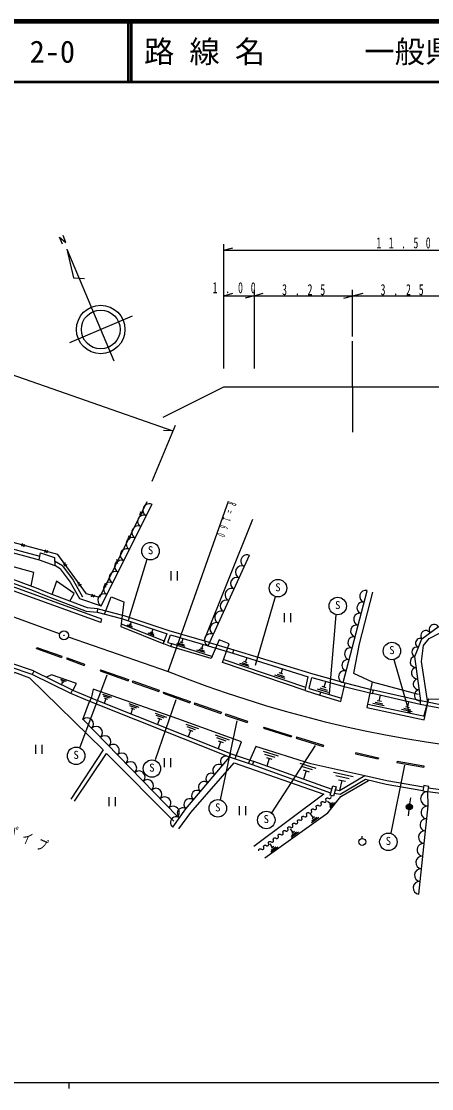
# Model space of a CAD drawing. Units: millimetres, scale not verified. Extents: x 40000 to 680000, y 20000 to 380000.
# Drawn here: x 160144 to 227845, y 204000 to 380000 of the extents above; entities that cross this region are included whole.
import ezdxf
from ezdxf.enums import TextEntityAlignment as Align

# ---------------------------------------------------------------- set-up
doc = ezdxf.new("R2010")
doc.units = ezdxf.units.MM
doc.header["$LTSCALE"] = 1000
for name, color, linetype, lineweight in [('M-BGD', 7, 'Continuous', 25), ('M-TTL', 2, 'Continuous', 140), ('M-TTL-BAND', 7, 'Continuous', 25), ('M-TTL-LINE', 7, 'Continuous', 50)]:
    doc.layers.add(name, color=color, linetype=linetype, lineweight=lineweight)
doc.layers.add('M-TTL-TXT', color=7, linetype='Continuous')
doc.styles.add('ＭＳ ゴシック', font='')
doc.styles.get('ＭＳ ゴシック').set_extended_font_data('MS Gothic')

msp = doc.modelspace()

# ---------------------------------------------------------------- linework, layer by layer
at = {"layer": 'M-BGD'}
for p, q in [((193554, 322747), (193554, 343247)), ((167642, 342454), (168773, 337721)), ((167642, 342454), (175425, 324030)), ((193554, 342247), (195054, 342667)), ((193554, 342247), (251054, 342247)), ((111617, 338137), (185133, 312452)), ((168773, 337721), (170558, 337606)), ((193554, 334747), (195054, 335167)), ((193554, 334747), (198554, 334747)), ((198554, 334747), (197054, 334327)), ((198554, 335747), (198554, 322747)), ((198554, 334747), (200054, 335167)), ((213364, 334374), (216547, 335198)), ((214804, 328015), (214804, 335747)), ((178405, 331368), (168087, 327010)), ((214804, 319747), (214804, 327247)), ((214804, 319747), (214804, 312247)), ((185517, 313375), (181685, 304138)), ((166456, 279020), (73949, 312447)), ((185133, 312452), (183579, 312550)), ((173447, 281410), (100048, 308050)), ((173243, 280846), (99889, 307469)), ((109896, 306278), (163223, 291792)), ((109535, 305134), (161804, 286258)), ((109738, 305699), (162008, 286822)), ((109738, 305699), (163066, 291213)), ((173321, 283632), (181733, 300359)), ((180178, 298937), (179598, 298667)), ((179956, 298489), (179820, 299115)), ((198303, 297838), (190228, 277864)), ((178228, 294998), (177648, 294728)), ((178007, 294550), (177870, 295176)), ((160185, 293489), (160772, 293746)), ((160668, 293360), (160289, 293875)), ((163066, 291213), (163287, 292373)), ((163287, 292373), (165609, 291596)), ((163976, 292472), (164562, 292729)), ((164459, 292342), (164080, 292858)), ((163066, 291213), (165647, 290258)), ((165609, 291596), (165647, 290258)), ((166960, 290201), (165627, 290960)), ((167033, 290547), (167650, 290376)), ((167326, 290142), (167357, 290781)), ((176278, 291060), (175698, 290789)), ((176057, 290612), (175920, 291237)), ((180865, 291260), (177751, 281206)), ((190958, 277023), (197775, 291950)), ((166556, 289741), (165647, 290258)), ((184796, 289322), (184796, 287822)), ((185936, 287822), (185936, 289322)), ((169388, 287286), (170005, 287115)), ((169680, 286881), (169712, 287520)), ((174329, 287121), (173748, 286851)), ((174107, 286673), (173970, 287299)), ((161804, 286258), (164540, 285168)), ((162026, 286815), (164762, 285726)), ((171677, 285161), (172260, 285426)), ((172162, 285038), (171775, 285549)), ((213223, 270954), (217207, 286107)), ((202038, 285107), (198741, 273759)), ((172733, 283153), (172675, 282556)), ((172675, 282556), (176698, 281507)), ((172826, 283136), (176849, 282088)), ((176887, 282077), (184461, 279566)), ((203490, 282416), (203490, 280916)), ((204630, 280916), (204630, 282416)), ((210962, 269107), (212113, 282132)), ((173243, 280846), (173447, 281410)), ((176598, 280666), (183811, 277795)), ((176698, 281507), (184205, 279019)), ((178469, 280087), (177633, 280420)), ((177820, 280500), (178389, 280274)), ((178308, 280461), (178007, 280581)), ((178158, 280521), (178331, 280956)), ((182084, 278694), (181062, 279101)), ((181291, 279199), (181985, 278923)), ((181887, 279151), (181519, 279298)), ((181703, 279225), (181915, 279756)), ((183568, 277333), (184193, 279058)), ((184302, 277598), (184758, 278853)), ((184461, 279566), (191128, 277599)), ((184758, 278853), (190958, 277023)), ((186615, 277558), (186833, 278253)), ((162621, 276565), (162687, 276754)), ((162621, 276565), (166755, 275119)), ((162687, 276754), (166821, 275308)), ((184954, 277388), (191662, 275284)), ((187149, 276921), (185813, 277340)), ((186094, 277487), (187003, 277202)), ((186856, 277483), (186375, 277634)), ((190458, 275914), (189123, 276333)), ((189403, 276480), (190312, 276195)), ((190165, 276476), (189684, 276627)), ((189925, 276551), (190142, 277246)), ((190958, 277023), (195032, 275809)), ((191129, 277598), (195203, 276384)), ((195032, 275809), (195206, 276383)), ((166821, 275308), (166755, 275119)), ((167679, 275066), (167609, 274879)), ((167609, 274879), (170506, 273786)), ((167679, 275066), (170577, 273973)), ((193553, 274749), (207053, 270182)), ((195032, 275809), (207473, 271930)), ((197124, 274329), (197390, 275117)), ((224114, 266134), (221683, 274717)), ((161948, 272306), (158382, 273524)), ((162142, 272874), (158575, 274092)), ((162213, 272845), (161948, 272306)), ((168583, 269708), (162213, 272845)), ((170577, 273973), (170506, 273786)), ((173199, 273069), (173133, 272880)), ((173133, 272880), (177772, 271256)), ((173199, 273069), (177838, 271445)), ((197717, 273588), (196202, 274101)), ((196526, 274261), (197557, 273913)), ((197396, 274237), (196851, 274422)), ((203002, 272442), (203302, 273329)), ((168318, 269170), (161948, 272306)), ((166596, 271552), (167540, 271222)), ((167337, 271124), (166695, 271348)), ((166963, 271085), (166791, 270594)), ((166793, 271144), (167133, 271026)), ((169794, 260229), (174295, 272236)), ((177838, 271445), (177772, 271256)), ((178518, 271235), (178452, 271047)), ((178452, 271047), (182839, 269512)), ((178518, 271235), (182905, 269701)), ((203670, 271608), (201965, 272185)), ((202330, 272365), (203490, 271973)), ((203309, 272338), (202695, 272546)), ((206959, 269633), (207473, 271930)), ((207647, 269962), (208058, 271799)), ((208058, 271799), (213417, 270341)), ((210097, 270205), (210377, 271152)), ((168318, 269170), (168583, 269708)), ((171705, 268380), (168553, 269722)), ((182905, 269701), (182839, 269512)), ((183614, 269396), (183547, 269208)), ((183614, 269396), (187994, 267818)), ((207647, 269962), (212953, 268393)), ((210835, 269352), (209013, 269891)), ((209391, 270096), (210630, 269730)), ((210425, 270108), (209769, 270302)), ((213417, 270341), (218103, 269138)), ((213567, 270922), (218252, 269719)), ((218103, 269138), (218252, 269719)), ((226085, 267928), (218252, 269719)), ((171470, 267828), (168318, 269170)), ((170270, 264868), (171403, 267828)), ((171470, 267828), (171692, 268386)), ((194477, 258665), (171470, 267828)), ((194699, 259222), (171692, 268386)), ((173526, 269074), (175034, 268538)), ((174707, 268382), (173682, 268747)), ((174109, 268323), (173830, 267539)), ((173837, 268420), (174380, 268227)), ((185615, 268095), (182201, 258201)), ((183547, 269208), (187926, 267630)), ((187994, 267818), (187926, 267630)), ((188715, 267601), (188649, 267412)), ((188715, 267601), (193145, 266059)), ((225951, 267343), (218103, 269138)), ((218511, 267732), (219776, 267467)), ((219541, 267827), (218871, 267967)), ((219206, 267897), (219409, 268864)), ((223890, 266883), (224082, 267799)), ((225951, 267343), (226085, 267928)), ((230138, 267145), (226085, 267928)), ((227309, 268266), (226502, 265331)), ((227309, 268266), (229182, 268210)), ((177857, 267513), (179553, 266911)), ((179186, 266736), (178032, 267145)), ((178512, 266669), (178199, 265787)), ((178207, 266778), (178818, 266561)), ((182217, 265942), (184102, 265272)), ((188649, 267412), (193079, 265870)), ((193145, 266059), (193079, 265870)), ((193859, 265799), (193795, 265609)), ((193859, 265799), (197451, 264583)), ((217303, 267383), (226731, 265409)), ((220011, 267107), (218151, 267497)), ((224653, 266135), (222892, 266504)), ((223232, 266726), (224430, 266475)), ((224208, 266816), (223573, 266949)), ((229997, 266562), (225951, 267343)), ((185895, 248864), (170369, 264851)), ((183693, 265078), (182412, 265533)), ((182946, 265004), (182597, 264024)), ((182606, 265124), (183285, 264883)), ((187277, 264107), (189350, 263371)), ((193020, 251651), (195734, 264677)), ((193795, 265609), (197387, 264394)), ((197451, 264583), (197387, 264394)), ((188900, 263157), (187491, 263657)), ((188078, 263075), (187695, 261997)), ((187705, 263208), (188451, 262943)), ((192149, 262343), (194411, 261539)), ((200142, 263617), (200082, 263426)), ((200082, 263426), (204664, 261991)), ((200142, 263617), (204724, 262182)), ((162460, 260708), (162460, 259208)), ((163600, 259208), (163600, 260708)), ((193920, 261306), (192382, 261852)), ((193023, 261217), (192605, 260041)), ((192616, 261362), (193430, 261073)), ((208598, 260571), (201412, 249456)), ((204724, 262182), (204664, 261991)), ((205540, 261993), (205482, 261802)), ((205482, 261802), (209943, 260433)), ((205540, 261993), (210001, 260625)), ((210001, 260625), (209943, 260433)), ((194477, 258665), (194699, 259222)), ((198470, 257974), (194666, 259234)), ((200061, 259642), (202542, 258862)), ((202020, 258590), (200333, 259120)), ((215326, 259418), (215283, 259223)), ((215283, 259223), (219031, 258383)), ((215326, 259418), (219074, 258578)), ((183697, 258488), (183697, 256988)), ((184837, 256988), (184837, 258488)), ((198282, 257405), (194477, 258665)), ((198282, 257405), (198485, 257969)), ((211200, 252751), (198282, 257405)), ((211403, 253316), (198485, 257969)), ((200605, 258598), (201498, 258318)), ((201052, 258458), (200646, 257168)), ((206078, 257683), (208749, 256843)), ((208187, 256550), (206371, 257121)), ((219074, 258578), (219031, 258383)), ((223349, 257357), (221130, 246117)), ((222141, 257993), (222107, 257796)), ((222107, 257796), (226537, 257015)), ((222141, 257993), (226572, 257212)), ((226572, 257212), (226537, 257015)), ((206664, 256559), (207626, 256257)), ((207145, 256408), (206708, 255019)), ((211658, 256212), (214878, 255491)), ((214247, 255091), (212058, 255582)), ((212458, 254951), (213617, 254691)), ((213037, 254821), (212662, 253147)), ((233407, 252704), (227288, 253559)), ((174556, 252075), (174556, 250575)), ((175696, 250575), (175696, 252075)), ((224243, 250969), (224417, 251954)), ((227248, 250614), (227205, 252964)), ((233324, 252110), (227205, 252964)), ((196068, 250595), (196068, 249095)), ((197208, 249095), (197208, 250595)), ((211141, 250970), (210653, 251359)), ((211275, 251139), (211006, 250801)), ((211037, 250531), (211545, 251169)), ((211815, 251200), (211067, 250262)), ((224097, 249980), (223978, 248987)), ((225717, 236058), (227248, 250614)), ((208322, 248668), (207867, 249302)), ((209211, 248715), (207992, 247841)), ((208047, 248176), (208876, 248770)), ((208541, 248825), (208102, 248511)), ((204987, 246238), (204533, 246872)), ((205877, 246285), (204658, 245411)), ((204713, 245746), (205542, 246340)), ((205207, 246395), (204768, 246081)), ((216399, 245262), (216399, 245652)), ((201609, 243778), (201185, 244370)), ((202439, 243822), (201301, 243006)), ((201353, 243319), (202126, 243873)), ((201814, 243925), (201404, 243631))]:
    msp.add_line(p, q, dxfattribs=at)
for points in [[(166916, 343277), (166435, 344414), (167507, 343523), (167019, 344662)], [(198554, 334747), (214804, 334747), (231054, 334747)], [(183554, 314747), (193554, 319747), (198554, 319747), (214804, 319747), (233554, 319747)], [(180863, 300771), (173063, 285017), (170873, 285570), (166164, 292092), (105515, 308366)], [(167880, 278516), (184360, 272810), (194312, 300873)], [(161768, 286899), (162228, 289111), (149604, 292588), (149306, 291494)], [(166556, 289741), (168209, 287547), (169737, 284822), (173321, 283632)], [(166960, 290201), (168712, 287875), (170260, 285115)], [(168168, 284381), (168878, 285645), (165932, 287659), (165255, 285589)], [(164540, 285168), (170849, 282735), (172675, 282556)], [(164756, 285728), (170989, 283324), (172733, 283153)], [(218088, 285860), (215868, 277349), (214927, 272524), (218001, 271082), (225596, 269024)], [(226085, 267928), (225075, 275276), (226216, 278177), (228906, 280176), (230620, 280458), (245197, 280765), (247450, 279514), (249984, 278842), (253878, 279504), (257905, 281177), (259143, 285905)], [(173862, 282242), (174957, 285087), (177036, 284294), (176544, 280227), (183658, 277329)], [(218001, 271082), (217124, 266875), (226613, 264843), (227192, 267618), (226142, 274413), (226524, 277089), (227444, 278230), (229273, 279167), (244890, 279785), (247150, 278577), (250703, 277816), (253050, 278122), (256662, 279241)], [(184302, 277598), (184954, 277388), (184753, 276905), (183658, 277329)], [(206959, 269633), (193327, 274299), (194450, 277375), (192789, 277984), (191483, 274915), (184753, 276905)], [(195206, 276383), (208216, 272378), (213575, 270920)], [(184361, 272810), (187531, 271575), (190723, 270395), (193935, 269272), (197166, 268204), (200415, 267194), (203682, 266240), (206964, 265343), (210262, 264504), (213574, 263722), (216898, 262999), (220236, 262333), (223584, 261726), (226942, 261177), (230309, 260687)], [(147293, 258128), (151506, 261020), (154097, 263961), (159030, 272671), (161518, 271756), (173645, 259868), (168303, 251728)], [(168636, 269640), (169246, 270790), (165102, 272238), (164317, 271833)], [(195412, 258431), (196477, 261198), (185989, 264984), (171977, 269901), (171671, 268358)], [(206959, 269633), (209389, 268907), (209542, 269402)], [(209389, 268907), (212876, 267853), (213575, 270920)], [(168927, 251414), (174221, 259279), (185315, 248083)], [(216804, 255595), (207933, 257582), (198824, 260445), (197621, 257667)], [(185147, 247128), (187309, 250143), (194484, 258662)], [(186151, 246849), (188084, 249531), (195268, 257709), (210070, 252551), (198532, 243952)], [(226485, 253701), (220448, 254744), (216804, 255595), (212621, 253127), (211885, 253254)], [(200335, 242038), (210717, 249481), (212855, 252162), (217401, 254825)], [(226383, 253109), (220329, 254156), (216902, 254956), (212737, 252499), (211784, 252662)], [(199350, 243196), (199330, 243256), (199325, 243328), (199333, 243384), (199353, 243424), (199388, 243477), (199452, 243525), (199512, 243545), (199556, 243553), (199612, 243546), (199680, 243522), (199857, 243455), (199941, 243444), (199985, 243452), (200044, 243472), (200092, 243508), (200144, 243573), (200168, 243641), (200175, 243697), (200167, 243741), (200147, 243801), (200126, 243861), (200122, 243933), (200130, 243989), (200149, 244029), (200185, 244081), (200249, 244129), (200309, 244150), (200353, 244158), (200409, 244150), (200477, 244126), (200653, 244059), (200737, 244048), (200781, 244056), (200841, 244076), (200889, 244113), (200941, 244177), (200964, 244245), (200972, 244301), (200964, 244345), (200943, 244405), (200923, 244465), (200919, 244537), (200926, 244593), (200946, 244633), (200982, 244685), (201046, 244734), (201105, 244754), (201149, 244762), (201205, 244754), (201274, 244731), (201450, 244664), (201534, 244652), (201578, 244660), (201638, 244681), (201686, 244717), (201737, 244781), (201761, 244849), (201769, 244906), (201760, 244949), (201740, 245009), (201720, 245069), (201715, 245141), (201723, 245197), (201743, 245237), (201779, 245290), (201842, 245338), (201902, 245358), (201946, 245367), (202002, 245359), (202070, 245335), (202247, 245268), (202331, 245257), (202375, 245265), (202435, 245285), (202482, 245321), (202534, 245386), (202558, 245454), (202565, 245510), (202557, 245554), (202537, 245614), (202517, 245674), (202512, 245746), (202520, 245802), (202540, 245842), (202575, 245894), (202639, 245942), (202699, 245963), (202743, 245971), (202799, 245963), (202867, 245940), (203043, 245872), (203128, 245861), (203171, 245869), (203231, 245890), (203279, 245926), (203331, 245990), (203354, 246058), (203362, 246114), (203354, 246158), (203334, 246218), (203313, 246278), (203309, 246350), (203317, 246406), (203336, 246446), (203372, 246498), (203436, 246547), (203496, 246567), (203540, 246575), (203596, 246567), (203664, 246544), (203840, 246477), (203924, 246465), (203968, 246474), (204028, 246494), (204076, 246530), (204128, 246594), (204151, 246663), (204159, 246719), (204151, 246763), (204130, 246822), (204110, 246882), (204106, 246954), (204113, 247010), (204133, 247050), (204169, 247103), (204233, 247151), (204292, 247171), (204336, 247180), (204392, 247172), (204461, 247148), (204637, 247081), (204721, 247070), (204765, 247078), (204825, 247098), (204873, 247134), (204924, 247199), (204948, 247267), (204956, 247323), (204947, 247367), (204927, 247427), (204907, 247487), (204902, 247559), (204910, 247615), (204930, 247655), (204965, 247707), (205029, 247755), (205089, 247776), (205133, 247784), (205189, 247776), (205257, 247753), (205434, 247686), (205518, 247674), (205562, 247682), (205622, 247703), (205669, 247739), (205721, 247803), (205745, 247871), (205752, 247927), (205744, 247971), (205724, 248031), (205705, 248085), (205701, 248150), (205708, 248200), (205726, 248236), (205758, 248283), (205816, 248327), (205870, 248345), (205909, 248353), (205960, 248346), (206021, 248324), (206180, 248264), (206255, 248254), (206295, 248261), (206349, 248279), (206392, 248312), (206438, 248370), (206460, 248431), (206466, 248482), (206459, 248521), (206441, 248575), (206420, 248635), (206416, 248707), (206424, 248763), (206444, 248803), (206479, 248855), (206543, 248904), (206603, 248924), (206647, 248932), (206703, 248924), (206771, 248901), (206947, 248834), (207031, 248822), (207075, 248830), (207135, 248851), (207183, 248887), (207235, 248951), (207258, 249019), (207266, 249076), (207258, 249119), (207238, 249179), (207217, 249239), (207213, 249311), (207220, 249367), (207240, 249407), (207276, 249460), (207340, 249508), (207400, 249528), (207444, 249536), (207500, 249529), (207568, 249505), (207744, 249438), (207828, 249427), (207872, 249435), (207932, 249455), (207980, 249491), (208031, 249556), (208055, 249624), (208063, 249680), (208055, 249724), (208034, 249784), (208014, 249844), (208010, 249916), (208017, 249972), (208037, 250012), (208073, 250064), (208136, 250112), (208196, 250133), (208240, 250141), (208296, 250133), (208364, 250109), (208541, 250042), (208625, 250031), (208669, 250039), (208729, 250059), (208777, 250096), (208828, 250160), (208852, 250228), (208860, 250284), (208851, 250328), (208831, 250388), (208811, 250448), (208806, 250520), (208814, 250576), (208834, 250616), (208869, 250668), (208933, 250717), (208993, 250737), (209037, 250745), (209093, 250737), (209161, 250714), (209338, 250647), (209422, 250635), (209466, 250643), (209525, 250664), (209573, 250700), (209625, 250764), (209649, 250832), (209656, 250889), (209648, 250932), (209628, 250992), (209607, 251052), (209603, 251124), (209611, 251180), (209630, 251220), (209666, 251273), (209730, 251321), (209790, 251341), (209834, 251350), (209890, 251342), (209958, 251318), (210134, 251251), (210218, 251240), (210262, 251248), (210322, 251268), (210370, 251304), (210422, 251369), (210445, 251437), (210453, 251493), (210445, 251537), (210424, 251597), (210404, 251657), (210400, 251729), (210407, 251785), (210427, 251825), (210463, 251877), (210527, 251925), (210587, 251946), (210630, 251954), (210687, 251946), (210755, 251923), (210931, 251855), (211015, 251844), (211059, 251852), (211119, 251873), (211167, 251909), (211218, 251973), (211242, 252041), (211250, 252097), (211241, 252141), (211221, 252201)]]:
    msp.add_lwpolyline(points, dxfattribs=at)
for points in [[(211094, 252375), (211530, 253928), (212094, 253769), (211658, 252217)], [(227356, 253822), (226534, 253967), (226383, 253109), (227205, 252964)]]:
    msp.add_lwpolyline(points, close=True, dxfattribs=at)
for centre, radius in [((173246, 329189), 4000), ((173246, 329189), 3200), ((181463, 292631), 1440), ((202486, 286524), 1440), ((212351, 283588), 1440), ((167177, 278759), 750), ((167177, 278759), 30), ((221284, 276163), 1440), ((224114, 266134), 150), ((224114, 266134), 90), ((224114, 266134), 30), ((169183, 258883), 1440), ((181691, 256779), 1440), ((192561, 250224), 1440), ((224156, 250476), 500), ((224156, 250476), 440), ((224156, 250476), 380), ((224156, 250476), 320), ((224156, 250476), 260), ((224156, 250476), 200), ((224156, 250476), 140), ((224156, 250476), 80), ((224156, 250476), 20), ((200559, 248300), 1440), ((216399, 244692), 570), ((220704, 244692), 1440)]:
    msp.add_circle(centre, radius, dxfattribs=at)
for centre, radius, start, end in [((181251, 299400), 1050, 63.28854, 243.3373), ((180330, 297569), 1000, 63.25558, 243.3325), ((179409, 295737), 1050, 63.28854, 243.3373), ((178466, 293861), 1050, 63.28854, 243.28854), ((177522, 291985), 1050, 63.28854, 243.3373), ((176579, 290109), 1050, 63.28854, 243.28854), ((197355, 291032), 1000, 65.409, 245.48492), ((175658, 288278), 1000, 63.30676, 243.28134), ((196504, 289167), 1050, 65.46118, 245.41156), ((174737, 286446), 1050, 63.33731, 243.28854), ((195652, 287302), 1000, 65.48492, 245.48492), ((173793, 284570), 1050, 63.28854, 243.28854), ((194800, 285437), 1050, 65.41156, 245.4612), ((216961, 285170), 1001, 75.29724, 255.28268), ((193949, 283573), 999, 65.46115, 245.43283), ((216465, 283285), 949, 75.23187, 255.24724), ((193097, 281708), 1050, 65.46118, 245.4612), ((215969, 281399), 1000, 75.28268, 255.28268), ((192246, 279843), 1000, 65.48492, 245.43283), ((215461, 279464), 1001, 75.29724, 255.22728), ((228263, 279698), 849, 36.57303, 216.62718), ((191394, 277978), 1050, 65.46118, 245.4612), ((214965, 277578), 950, 75.30554, 255.23186), ((225935, 277463), 750, 68.4964, 248.49641), ((226898, 278684), 851, 36.58698, 216.62718), ((214469, 275693), 1000, 75.28268, 255.29724), ((225368, 276020), 800, 68.59747, 248.50462), ((213973, 273807), 949, 75.23187, 255.30556), ((225200, 274367), 900, 97.85114, 277.79672), ((213477, 271921), 1000, 75.22726, 255.28268), ((225452, 272535), 950, 97.86566, 277.79773), ((225703, 270702), 899, 97.79672, 277.85114), ((225955, 268869), 950, 97.80591, 277.86568), ((171055, 264144), 1000, 314.18964, 134.18964), ((172483, 262673), 1050, 314.18982, 134.11267), ((173911, 261203), 1000, 314.18964, 134.14853), ((175305, 259768), 999, 314.14853, 134.14975), ((176698, 258333), 1000, 314.18964, 134.14975), ((193880, 257945), 900, 49.86835, 229.90933), ((178126, 256863), 1050, 314.18982, 134.15067), ((192688, 256530), 950, 49.86993, 229.9088), ((179555, 255392), 999, 314.14853, 134.14975), ((191497, 255115), 899, 49.91705, 229.90933), ((180948, 253957), 1000, 314.18964, 134.14975), ((182341, 252523), 1001, 314.14972, 134.14853), ((190305, 253700), 950, 49.86993, 229.9088), ((183770, 251052), 1049, 314.15067, 134.18982), ((187921, 250870), 950, 49.90881, 229.9088), ((189113, 252285), 900, 49.86835, 229.86833), ((227226, 251814), 1199, 91.05118, 271.05031), ((185198, 249582), 1001, 314.14972, 134.18964), ((186778, 249403), 900, 54.3143, 234.36606), ((227134, 249534), 1050, 83.98529, 264.04523), ((185700, 247900), 950, 54.33615, 234.38518), ((226920, 247495), 1000, 83.97, 263.97601), ((226706, 245456), 1050, 84.03955, 263.98528), ((226486, 243368), 1050, 83.98529, 263.991), ((226266, 241279), 1050, 83.98529, 263.98528), ((226047, 239191), 1050, 84.03955, 263.98528), ((225827, 237102), 1051, 83.991, 263.98528)]:
    msp.add_arc(centre, radius, start, end, dxfattribs=at)
at = {"layer": 'M-TTL'}
msp.add_line((680000, 380000), (40000, 380000), dxfattribs=at)
at = {"layer": 'M-TTL-BAND'}
for p, q in [((40000, 205000), (579000, 205000)), ((168000, 205000), (168000, 204000))]:
    msp.add_line(p, q, dxfattribs=at)
at = {"layer": 'M-TTL-LINE'}
for p, q in [((177750, 380000), (177750, 370000)), ((178250, 380000), (178250, 370000)), ((40000, 370000), (680000, 370000))]:
    msp.add_line(p, q, dxfattribs=at)

# ---------------------------------------------------------------- texts
at = {"layer": 'M-BGD', "style": 'ＭＳ ゴシック'}
for p in [(181013, 291731), (202036, 285624), (211901, 282688), (220834, 275263), (168733, 257983), (181241, 255879), (192111, 249324), (200109, 247400), (220254, 243792)]:
    msp.add_text('S', height=1320, dxfattribs=at).set_placement(p, align=Align.BOTTOM_LEFT)
at = {"layer": 'M-BGD', "char_height": 1833, "attachment_point": 7, "style": 'ＭＳ ゴシック'}
for s, insert in [('\\T2.51;\\W0.65;11.50', (218732, 342537)), ('\\T2.59;\\W0.65;1.00', (191699, 335137)), ('\\T2.59;\\W0.65;3.25', (203169, 334815)), ('\\T2.59;\\W0.65;3.25', (219419, 334815))]:
    msp.add_mtext(s, dxfattribs=dict(at, insert=insert))
at = {"layer": 'M-BGD', "attachment_point": 7, "style": 'ＭＳ ゴシック'}
for s, insert, char_height, rotation in [('\\T2.81;\\W0.45;R=160', (194394, 300894), 1320, 250.7), ('\\T1.68;\\W0.65;ガードパイプ', (149967, 249139), 1833, 336)]:
    msp.add_mtext(s, dxfattribs=dict(at, insert=insert, char_height=char_height, rotation=rotation))
at = {"layer": 'M-TTL-TXT', "style": 'ＭＳ ゴシック'}
for s, p in [('2-0', (161521, 375000)), ('路 線 名', (180380, 375000)), ('一般県道三見(停)三見市線', (216734, 375000))]:
    msp.add_text(s, height=3666, dxfattribs=at).set_placement(p, align=Align.MIDDLE_LEFT)

doc.saveas('drawing.dxf')
